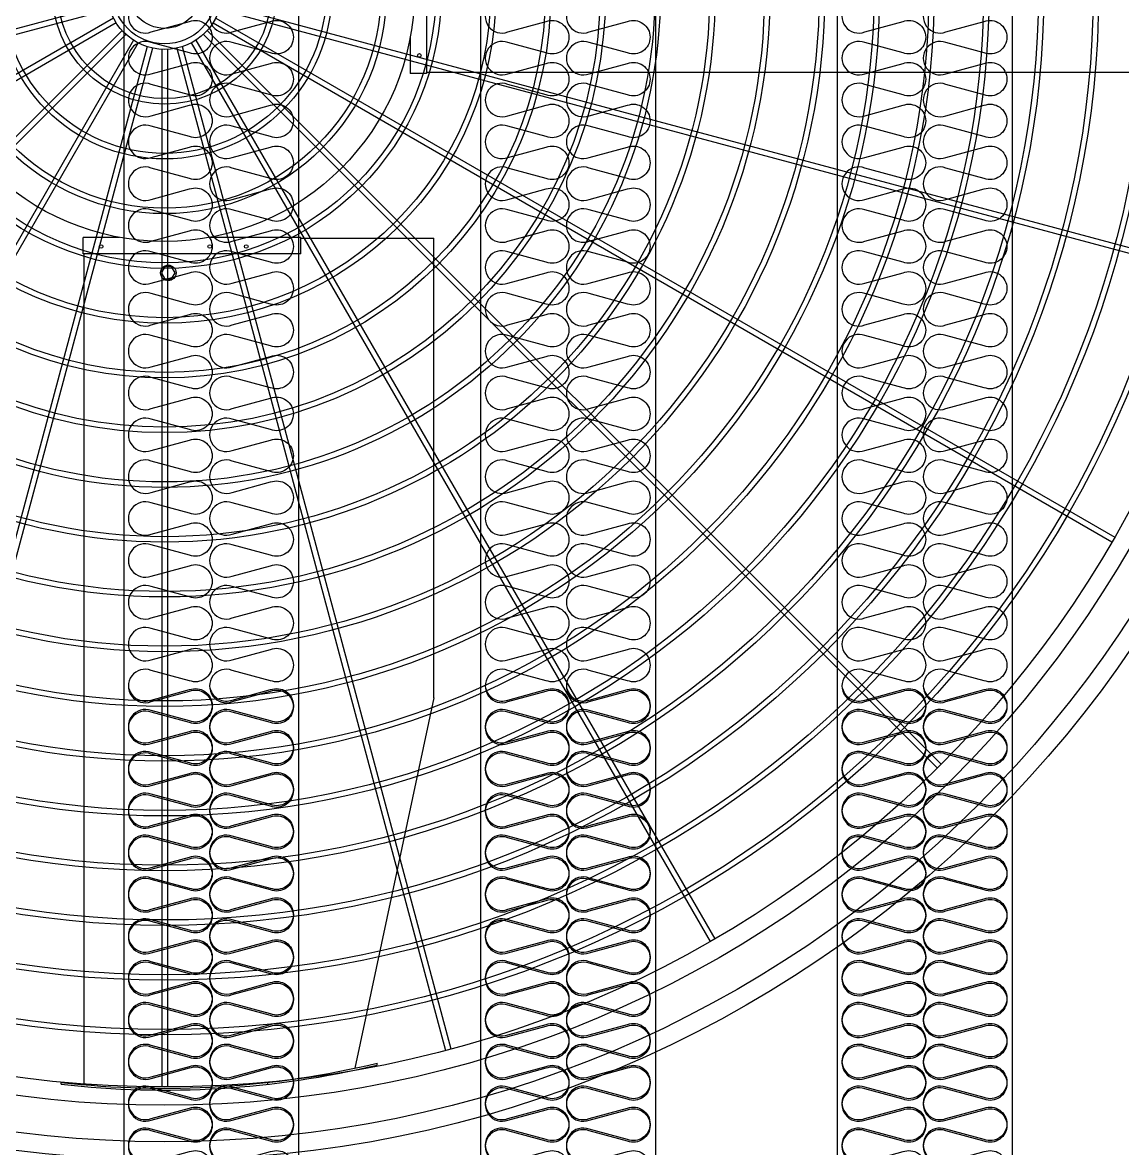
# Model space of a CAD drawing. Header units: millimetres. Extents: x 2911 to 32318, y 2586 to 23381.
# Drawn here: x 8464 to 9408, y 9791 to 10757 of the extents above; entities that cross this region are included whole.
import ezdxf

# ---------------------------------------------------------------- set-up
doc = ezdxf.new("R2010")
doc.units = ezdxf.units.MM
for name, color, linetype in [('LINE', 7, 'Continuous'), ('SMS', 220, 'Continuous'), ('냉각탑', 4, 'Continuous')]:
    doc.layers.add(name, color=color, linetype=linetype)

# ---------------------------------------------------------------- blocks, each defined once
blk = doc.blocks.new('A$C1FB73ED1')
for p, q in [((1218.4, 1266.6), (120.1, 972.3)), ((1220, 1260.8), (121.7, 966.5)), ((1340, 1260.8), (2438.3, 966.5)), ((1341.6, 1266.6), (2439.9, 972.3)), ((1224, 1251.1), (239.3, 682.6)), ((1336, 1251.1), (2320.7, 682.6)), ((1227, 1245.9), (242.3, 677.4)), ((1233.4, 1237.6), (429.4, 433.6)), ((1326.6, 1237.6), (2130.6, 433.6)), ((1333, 1245.9), (2317.7, 677.4)), ((1237.6, 1233.4), (433.6, 429.4)), ((1245.9, 1227), (677.4, 242.3)), ((1251.1, 1224), (682.6, 239.3)), ((1308.9, 1224), (1877.4, 239.3)), ((1314.1, 1227), (1882.6, 242.3)), ((1322.4, 1233.4), (2126.4, 429.4)), ((1260.8, 1220), (966.5, 121.7)), ((1266.6, 1218.4), (972.3, 120.1)), ((1277, 1217.1), (1277, 80)), ((1283, 1217.1), (1283, 80)), ((1293.4, 1218.4), (1587.7, 120.1)), ((1299.2, 1220), (1593.5, 121.7))]:
    blk.add_line(p, q)
for radius in [1280, 1260, 1220, 1200]:
    blk.add_circle((1280, 1280), radius)
at = {"ltscale": 5}
for radius in [1143, 1137, 1083, 1077, 1023, 1017, 963, 957, 903, 897, 843, 837, 783, 777, 723, 717, 663, 657, 603, 597, 543, 537, 483, 477, 423, 417, 363, 357, 303, 297, 243, 237, 183, 177, 123, 117, 63, 57, 40]:
    blk.add_circle((1280, 1280), radius, dxfattribs=at)
at = {"color": 7}
blk.add_circle((1280, 1280), 273.5, dxfattribs=at)
at = {"layer": 'LINE', "color": 7}
for p, q in [((1567, 1429.2), (1567, 1190.6)), ((1567, 1429.2), (1567, 1190.6)), ((1549, 1230.5), (1549, 1190.6)), ((1549, 1230.5), (1549, 1190.6)), ((1567, 1190.6), (1549, 1190.6)), ((1567, 1190.6), (1549, 1190.6)), ((2475.6, 1191.8), (1567, 1191.8)), ((1230.5, 1011), (1190.6, 1011)), ((1190.6, 993), (1190.6, 1011)), ((1230.5, 1011), (1190.6, 1011)), ((1190.6, 993), (1190.6, 1011)), ((1429.2, 1011), (1329.5, 1011)), ((1429.2, 1011), (1329.5, 1011)), ((1429.2, 993), (1429.2, 1011)), ((1429.2, 993), (1429.2, 1011)), ((1429.2, 1010), (1574.8, 1010)), ((1429.2, 1010), (1574.8, 1010)), ((1574.8, 506.6), (1574.8, 1010)), ((1429.2, 993), (1190.6, 993)), ((1429.2, 993), (1190.6, 993)), ((1191.8, 82.5), (1191.8, 993)), ((1574.8, 506.6), (1488.5, 100.6)), ((1512.8, 104.1), (1512.8, 106.1)), ((1166.8, 83), (1166.8, 85)), ((1393.2, 83), (1393.2, 85))]:
    blk.add_line(p, q, dxfattribs=at)
blk.add_lwpolyline([(1287.7, 965.6), (1291.5, 972.1), (1287.7, 978.6), (1280.2, 978.6), (1276.5, 972.1), (1280.2, 965.6)], close=True, dxfattribs=at)
blk.add_lwpolyline([(1287.7, 965.6), (1291.5, 972.1), (1287.7, 978.6), (1280.2, 978.6), (1276.5, 972.1), (1280.2, 965.6)], close=True, dxfattribs=at)
for centre, radius in [((1559, 1210.4), 2), ((1559, 1210.4), 2), ((1210.4, 1001), 2), ((1210.4, 1001), 2), ((1329.4, 1001), 2), ((1329.4, 1001), 2), ((1369.4, 1001), 2), ((1369.4, 1001), 2), ((1284, 972.1), 8.5), ((1284, 972.1), 8.5)]:
    blk.add_circle(centre, radius, dxfattribs=at)
for radius, start, end in [(998, 263.4876, 283.487), (1000, 263.5007, 283.4595)]:
    blk.add_arc((1280, 1076.6), radius, start, end, dxfattribs=at)
blk = doc.blocks.new('3')
at = {"color": 7}
for p, q in [((8551.17, 12271.84), (8551.17, 9311.15)), ((8701.17, 12271.84), (8701.17, 9311.15)), ((8857.17, 12271.84), (8857.17, 9311.15)), ((9007.17, 12271.84), (9007.17, 9311.15)), ((9163.17, 12271.84), (9163.17, 9311.15)), ((9313.17, 12271.84), (9313.17, 9311.15))]:
    blk.add_line(p, q, dxfattribs=at)
at = {"layer": 'SMS', "color": 5}
for points in [[(8574.64, 10775.49, 1.449198), (8574.64, 10748.63), (8607.53, 10757.54, -0.524856), (8627, 10744.11, -0.524856), (8607.53, 10730.68), (8574.64, 10739.58, 1.449198), (8574.64, 10712.72), (8607.53, 10721.63, -0.524856), (8627, 10708.2, -0.524856), (8607.53, 10694.77), (8574.64, 10703.67, 1.449198), (8574.64, 10676.81), (8607.53, 10685.72, -0.524856), (8627, 10672.29, -0.524856), (8607.53, 10658.86), (8574.64, 10667.76, 1.449198), (8574.64, 10640.9), (8607.53, 10649.81, -0.524856), (8627, 10636.38, -0.524856), (8607.53, 10622.95), (8574.64, 10631.85, 1.449198), (8574.64, 10604.99), (8607.53, 10613.9, -0.524856), (8627, 10600.47, -0.524856), (8607.53, 10587.04), (8574.64, 10595.94, 1.449198), (8574.64, 10569.08), (8607.53, 10577.99, -0.524856), (8627, 10564.56, -0.524856), (8607.53, 10551.13), (8574.64, 10560.03, 1.449198), (8574.64, 10533.17), (8607.53, 10542.08, -0.524856), (8627, 10528.65, -0.524856), (8607.53, 10515.22), (8574.64, 10524.12, 1.449198), (8574.64, 10497.26), (8607.53, 10506.17, -0.524856), (8627, 10492.74, -0.524856), (8607.53, 10479.31), (8574.64, 10488.21, 1.449198), (8574.64, 10461.35), (8607.53, 10470.26, -0.524856), (8627, 10456.83, -0.524856), (8607.53, 10443.4), (8574.64, 10452.3, 1.449198), (8574.64, 10425.44), (8607.53, 10434.35, -0.524856), (8627, 10420.92, -0.524856), (8607.53, 10407.49), (8574.64, 10416.39, 1.449198), (8574.64, 10389.53), (8607.53, 10398.44, -0.524856), (8627, 10385.01, -0.524856), (8607.53, 10371.58), (8574.64, 10380.48, 1.449198), (8574.64, 10353.62), (8607.53, 10362.53, -0.524856), (8627, 10349.1, -0.524856), (8607.53, 10335.67), (8574.64, 10344.57, 1.449198), (8574.64, 10317.71), (8607.53, 10326.62, -0.524856), (8627, 10313.19, -0.524856), (8607.53, 10299.76), (8574.64, 10308.66, 1.449198), (8574.64, 10281.8), (8607.53, 10290.71, -0.524856), (8627, 10277.28, -0.524856), (8607.53, 10263.85), (8574.64, 10272.75, 1.449198), (8574.64, 10245.89), (8607.53, 10254.8, -0.524856), (8627, 10241.37, -0.524856), (8607.53, 10227.94), (8574.64, 10236.84, 1.449198), (8574.64, 10209.98), (8607.53, 10218.89, -0.524856), (8627, 10205.46, -0.524856), (8607.53, 10192.03), (8574.64, 10200.93, 1.449198), (8574.64, 10174.07), (8607.53, 10182.98, -0.524856), (8627, 10169.55, -0.524856), (8607.53, 10156.12), (8574.64, 10165.02, 1.449198), (8574.64, 10138.16), (8607.53, 10147.07, -0.524856), (8627, 10133.64, -0.524856), (8607.53, 10120.21), (8574.64, 10129.11, 1.449198), (8574.64, 10102.25), (8607.53, 10111.16, -0.524856), (8627, 10097.73, -0.524856), (8607.53, 10084.3), (8574.64, 10093.2, 1.449198), (8574.64, 10066.34), (8607.53, 10075.25, -0.524856), (8627, 10061.82, -0.524856), (8607.53, 10048.39), (8574.64, 10057.29, 1.449198), (8574.64, 10030.43), (8607.53, 10039.34, -0.524856), (8627, 10025.91, -0.524856), (8607.53, 10012.48), (8574.64, 10021.38, 1.449198), (8574.64, 9994.52), (8607.53, 10003.43, -0.524856), (8627, 9990, -0.524856), (8607.53, 9976.57), (8574.64, 9985.47, 1.449198), (8574.64, 9958.61), (8607.53, 9967.52, -0.524856), (8627, 9954.09, -0.524856), (8607.53, 9940.66), (8574.64, 9949.56, 1.449198), (8574.64, 9922.7), (8607.53, 9931.61, -0.524856), (8627, 9918.18, -0.524856), (8607.53, 9904.75), (8574.64, 9913.65, 1.449198), (8574.64, 9886.79), (8607.53, 9895.7, -0.524856), (8627, 9882.27, -0.524856), (8607.53, 9868.84), (8574.64, 9877.74, 1.449198), (8574.64, 9850.88), (8607.53, 9859.79, -0.524856), (8627, 9846.36, -0.524856), (8607.53, 9832.93), (8574.64, 9841.83, 1.449198), (8574.64, 9814.97), (8607.53, 9823.88, -0.524856), (8627, 9810.45, -0.524856), (8607.53, 9797.02), (8574.64, 9805.92, 0.440524), (8555.71, 9796.38, 0.440524)], [(8644.27, 10775.49, 1.449198), (8644.27, 10748.63), (8677.16, 10757.54, -0.524856), (8696.62, 10744.11, -0.524856), (8677.16, 10730.68), (8644.27, 10739.58, 1.449198), (8644.27, 10712.72), (8677.16, 10721.63, -0.524856), (8696.62, 10708.2, -0.524856), (8677.16, 10694.77), (8644.27, 10703.67, 1.449198), (8644.27, 10676.81), (8677.16, 10685.72, -0.524856), (8696.62, 10672.29, -0.524856), (8677.16, 10658.86), (8644.27, 10667.76, 1.449198), (8644.27, 10640.9), (8677.16, 10649.81, -0.524856), (8696.62, 10636.38, -0.524856), (8677.16, 10622.95), (8644.27, 10631.85, 1.449198), (8644.27, 10604.99), (8677.16, 10613.9, -0.524856), (8696.62, 10600.47, -0.524856), (8677.16, 10587.04), (8644.27, 10595.94, 1.449198), (8644.27, 10569.08), (8677.16, 10577.99, -0.524856), (8696.62, 10564.56, -0.524856), (8677.16, 10551.13), (8644.27, 10560.03, 1.449198), (8644.27, 10533.17), (8677.16, 10542.08, -0.524856), (8696.62, 10528.65, -0.524856), (8677.16, 10515.22), (8644.27, 10524.12, 1.449198), (8644.27, 10497.26), (8677.16, 10506.17, -0.524856), (8696.62, 10492.74, -0.524856), (8677.16, 10479.31), (8644.27, 10488.21, 1.449198), (8644.27, 10461.35), (8677.16, 10470.26, -0.524856), (8696.62, 10456.83, -0.524856), (8677.16, 10443.4), (8644.27, 10452.3, 1.449198), (8644.27, 10425.44), (8677.16, 10434.35, -0.524856), (8696.62, 10420.92, -0.524856), (8677.16, 10407.49), (8644.27, 10416.39, 1.449198), (8644.27, 10389.53), (8677.16, 10398.44, -0.524856), (8696.62, 10385.01, -0.524856), (8677.16, 10371.58), (8644.27, 10380.48, 1.449198), (8644.27, 10353.62), (8677.16, 10362.53, -0.524856), (8696.62, 10349.1, -0.524856), (8677.16, 10335.67), (8644.27, 10344.57, 1.449198), (8644.27, 10317.71), (8677.16, 10326.62, -0.524856), (8696.62, 10313.19, -0.524856), (8677.16, 10299.76), (8644.27, 10308.66, 1.449198), (8644.27, 10281.8), (8677.16, 10290.71, -0.524856), (8696.62, 10277.28, -0.524856), (8677.16, 10263.85), (8644.27, 10272.75, 1.449198), (8644.27, 10245.89), (8677.16, 10254.8, -0.524856), (8696.62, 10241.37, -0.524856), (8677.16, 10227.94), (8644.27, 10236.84, 1.449198), (8644.27, 10209.98), (8677.16, 10218.89, -0.524856), (8696.62, 10205.46, -0.524856), (8677.16, 10192.03), (8644.27, 10200.93, 1.449198), (8644.27, 10174.07), (8677.16, 10182.98, -0.524856), (8696.62, 10169.55, -0.524856), (8677.16, 10156.12), (8644.27, 10165.02, 1.449198), (8644.27, 10138.16), (8677.16, 10147.07, -0.524856), (8696.62, 10133.64, -0.524856), (8677.16, 10120.21), (8644.27, 10129.11, 1.449198), (8644.27, 10102.25), (8677.16, 10111.16, -0.524856), (8696.62, 10097.73, -0.524856), (8677.16, 10084.3), (8644.27, 10093.2, 1.449198), (8644.27, 10066.34), (8677.16, 10075.25, -0.524856), (8696.62, 10061.82, -0.524856), (8677.16, 10048.39), (8644.27, 10057.29, 1.449198), (8644.27, 10030.43), (8677.16, 10039.34, -0.524856), (8696.62, 10025.91, -0.524856), (8677.16, 10012.48), (8644.27, 10021.38, 1.449198), (8644.27, 9994.52), (8677.16, 10003.43, -0.524856), (8696.62, 9990, -0.524856), (8677.16, 9976.57), (8644.27, 9985.47, 1.449198), (8644.27, 9958.61), (8677.16, 9967.52, -0.524856), (8696.62, 9954.09, -0.524856), (8677.16, 9940.66), (8644.27, 9949.56, 1.449198), (8644.27, 9922.7), (8677.16, 9931.61, -0.524856), (8696.62, 9918.18, -0.524856), (8677.16, 9904.75), (8644.27, 9913.65, 1.449198), (8644.27, 9886.79), (8677.16, 9895.7, -0.524856), (8696.62, 9882.27, -0.524856), (8677.16, 9868.84), (8644.27, 9877.74, 1.449198), (8644.27, 9850.88), (8677.16, 9859.79, -0.524856), (8696.62, 9846.36, -0.524856), (8677.16, 9832.93), (8644.27, 9841.83, 1.449198), (8644.27, 9814.97), (8677.16, 9823.88, -0.524856), (8696.62, 9810.45, -0.524856), (8677.16, 9797.02), (8644.27, 9805.92, 0.440524), (8625.34, 9796.38, 0.440524)], [(8880.64, 10775.49, 1.449198), (8880.64, 10748.63), (8913.53, 10757.54, -0.524856), (8933, 10744.11, -0.524856), (8913.53, 10730.68), (8880.64, 10739.58, 1.449198), (8880.64, 10712.72), (8913.53, 10721.63, -0.524856), (8933, 10708.2, -0.524856), (8913.53, 10694.77), (8880.64, 10703.67, 1.449198), (8880.64, 10676.81), (8913.53, 10685.72, -0.524856), (8933, 10672.29, -0.524856), (8913.53, 10658.86), (8880.64, 10667.76, 1.449198), (8880.64, 10640.9), (8913.53, 10649.81, -0.524856), (8933, 10636.38, -0.524856), (8913.53, 10622.95), (8880.64, 10631.85, 1.449198), (8880.64, 10604.99), (8913.53, 10613.9, -0.524856), (8933, 10600.47, -0.524856), (8913.53, 10587.04), (8880.64, 10595.94, 1.449198), (8880.64, 10569.08), (8913.53, 10577.99, -0.524856), (8933, 10564.56, -0.524856), (8913.53, 10551.13), (8880.64, 10560.03, 1.449198), (8880.64, 10533.17), (8913.53, 10542.08, -0.524856), (8933, 10528.65, -0.524856), (8913.53, 10515.22), (8880.64, 10524.12, 1.449198), (8880.64, 10497.26), (8913.53, 10506.17, -0.524856), (8933, 10492.74, -0.524856), (8913.53, 10479.31), (8880.64, 10488.21, 1.449198), (8880.64, 10461.35), (8913.53, 10470.26, -0.524856), (8933, 10456.83, -0.524856), (8913.53, 10443.4), (8880.64, 10452.3, 1.449198), (8880.64, 10425.44), (8913.53, 10434.35, -0.524856), (8933, 10420.92, -0.524856), (8913.53, 10407.49), (8880.64, 10416.39, 1.449198), (8880.64, 10389.53), (8913.53, 10398.44, -0.524856), (8933, 10385.01, -0.524856), (8913.53, 10371.58), (8880.64, 10380.48, 1.449198), (8880.64, 10353.62), (8913.53, 10362.53, -0.524856), (8933, 10349.1, -0.524856), (8913.53, 10335.67), (8880.64, 10344.57, 1.449198), (8880.64, 10317.71), (8913.53, 10326.62, -0.524856), (8933, 10313.19, -0.524856), (8913.53, 10299.76), (8880.64, 10308.66, 1.449198), (8880.64, 10281.8), (8913.53, 10290.71, -0.524856), (8933, 10277.28, -0.524856), (8913.53, 10263.85), (8880.64, 10272.75, 1.449198), (8880.64, 10245.89), (8913.53, 10254.8, -0.524856), (8933, 10241.37, -0.524856), (8913.53, 10227.94), (8880.64, 10236.84, 1.449198), (8880.64, 10209.98), (8913.53, 10218.89, -0.524856), (8933, 10205.46, -0.524856), (8913.53, 10192.03), (8880.64, 10200.93, 1.449198), (8880.64, 10174.07), (8913.53, 10182.98, -0.524856), (8933, 10169.55, -0.524856), (8913.53, 10156.12), (8880.64, 10165.02, 1.449198), (8880.64, 10138.16), (8913.53, 10147.07, -0.524856), (8933, 10133.64, -0.524856), (8913.53, 10120.21), (8880.64, 10129.11, 1.449198), (8880.64, 10102.25), (8913.53, 10111.16, -0.524856), (8933, 10097.73, -0.524856), (8913.53, 10084.3), (8880.64, 10093.2, 1.449198), (8880.64, 10066.34), (8913.53, 10075.25, -0.524856), (8933, 10061.82, -0.524856), (8913.53, 10048.39), (8880.64, 10057.29, 1.449198), (8880.64, 10030.43), (8913.53, 10039.34, -0.524856), (8933, 10025.91, -0.524856), (8913.53, 10012.48), (8880.64, 10021.38, 1.449198), (8880.64, 9994.52), (8913.53, 10003.43, -0.524856), (8933, 9990, -0.524856), (8913.53, 9976.57), (8880.64, 9985.47, 1.449198), (8880.64, 9958.61), (8913.53, 9967.52, -0.524856), (8933, 9954.09, -0.524856), (8913.53, 9940.66), (8880.64, 9949.56, 1.449198), (8880.64, 9922.7), (8913.53, 9931.61, -0.524856), (8933, 9918.18, -0.524856), (8913.53, 9904.75), (8880.64, 9913.65, 1.449198), (8880.64, 9886.79), (8913.53, 9895.7, -0.524856), (8933, 9882.27, -0.524856), (8913.53, 9868.84), (8880.64, 9877.74, 1.449198), (8880.64, 9850.88), (8913.53, 9859.79, -0.524856), (8933, 9846.36, -0.524856), (8913.53, 9832.93), (8880.64, 9841.83, 1.449198), (8880.64, 9814.97), (8913.53, 9823.88, -0.524856), (8933, 9810.45, -0.524856), (8913.53, 9797.02), (8880.64, 9805.92, 0.440524), (8861.71, 9796.38, 0.440524)], [(8950.27, 10775.49, 1.449198), (8950.27, 10748.63), (8983.16, 10757.54, -0.524856), (9002.62, 10744.11, -0.524856), (8983.16, 10730.68), (8950.27, 10739.58, 1.449198), (8950.27, 10712.72), (8983.16, 10721.63, -0.524856), (9002.62, 10708.2, -0.524856), (8983.16, 10694.77), (8950.27, 10703.67, 1.449198), (8950.27, 10676.81), (8983.16, 10685.72, -0.524856), (9002.62, 10672.29, -0.524856), (8983.16, 10658.86), (8950.27, 10667.76, 1.449198), (8950.27, 10640.9), (8983.16, 10649.81, -0.524856), (9002.62, 10636.38, -0.524856), (8983.16, 10622.95), (8950.27, 10631.85, 1.449198), (8950.27, 10604.99), (8983.16, 10613.9, -0.524856), (9002.62, 10600.47, -0.524856), (8983.16, 10587.04), (8950.27, 10595.94, 1.449198), (8950.27, 10569.08), (8983.16, 10577.99, -0.524856), (9002.62, 10564.56, -0.524856), (8983.16, 10551.13), (8950.27, 10560.03, 1.449198), (8950.27, 10533.17), (8983.16, 10542.08, -0.524856), (9002.62, 10528.65, -0.524856), (8983.16, 10515.22), (8950.27, 10524.12, 1.449198), (8950.27, 10497.26), (8983.16, 10506.17, -0.524856), (9002.62, 10492.74, -0.524856), (8983.16, 10479.31), (8950.27, 10488.21, 1.449198), (8950.27, 10461.35), (8983.16, 10470.26, -0.524856), (9002.62, 10456.83, -0.524856), (8983.16, 10443.4), (8950.27, 10452.3, 1.449198), (8950.27, 10425.44), (8983.16, 10434.35, -0.524856), (9002.62, 10420.92, -0.524856), (8983.16, 10407.49), (8950.27, 10416.39, 1.449198), (8950.27, 10389.53), (8983.16, 10398.44, -0.524856), (9002.62, 10385.01, -0.524856), (8983.16, 10371.58), (8950.27, 10380.48, 1.449198), (8950.27, 10353.62), (8983.16, 10362.53, -0.524856), (9002.62, 10349.1, -0.524856), (8983.16, 10335.67), (8950.27, 10344.57, 1.449198), (8950.27, 10317.71), (8983.16, 10326.62, -0.524856), (9002.62, 10313.19, -0.524856), (8983.16, 10299.76), (8950.27, 10308.66, 1.449198), (8950.27, 10281.8), (8983.16, 10290.71, -0.524856), (9002.62, 10277.28, -0.524856), (8983.16, 10263.85), (8950.27, 10272.75, 1.449198), (8950.27, 10245.89), (8983.16, 10254.8, -0.524856), (9002.62, 10241.37, -0.524856), (8983.16, 10227.94), (8950.27, 10236.84, 1.449198), (8950.27, 10209.98), (8983.16, 10218.89, -0.524856), (9002.62, 10205.46, -0.524856), (8983.16, 10192.03), (8950.27, 10200.93, 1.449198), (8950.27, 10174.07), (8983.16, 10182.98, -0.524856), (9002.62, 10169.55, -0.524856), (8983.16, 10156.12), (8950.27, 10165.02, 1.449198), (8950.27, 10138.16), (8983.16, 10147.07, -0.524856), (9002.62, 10133.64, -0.524856), (8983.16, 10120.21), (8950.27, 10129.11, 1.449198), (8950.27, 10102.25), (8983.16, 10111.16, -0.524856), (9002.62, 10097.73, -0.524856), (8983.16, 10084.3), (8950.27, 10093.2, 1.449198), (8950.27, 10066.34), (8983.16, 10075.25, -0.524856), (9002.62, 10061.82, -0.524856), (8983.16, 10048.39), (8950.27, 10057.29, 1.449198), (8950.27, 10030.43), (8983.16, 10039.34, -0.524856), (9002.62, 10025.91, -0.524856), (8983.16, 10012.48), (8950.27, 10021.38, 1.449198), (8950.27, 9994.52), (8983.16, 10003.43, -0.524856), (9002.62, 9990, -0.524856), (8983.16, 9976.57), (8950.27, 9985.47, 1.449198), (8950.27, 9958.61), (8983.16, 9967.52, -0.524856), (9002.62, 9954.09, -0.524856), (8983.16, 9940.66), (8950.27, 9949.56, 1.449198), (8950.27, 9922.7), (8983.16, 9931.61, -0.524856), (9002.62, 9918.18, -0.524856), (8983.16, 9904.75), (8950.27, 9913.65, 1.449198), (8950.27, 9886.79), (8983.16, 9895.7, -0.524856), (9002.62, 9882.27, -0.524856), (8983.16, 9868.84), (8950.27, 9877.74, 1.449198), (8950.27, 9850.88), (8983.16, 9859.79, -0.524856), (9002.62, 9846.36, -0.524856), (8983.16, 9832.93), (8950.27, 9841.83, 1.449198), (8950.27, 9814.97), (8983.16, 9823.88, -0.524856), (9002.62, 9810.45, -0.524856), (8983.16, 9797.02), (8950.27, 9805.92, 0.440524), (8931.34, 9796.38, 0.440524)], [(9186.64, 10775.49, 1.449198), (9186.64, 10748.63), (9219.53, 10757.54, -0.524856), (9239, 10744.11, -0.524856), (9219.53, 10730.68), (9186.64, 10739.58, 1.449198), (9186.64, 10712.72), (9219.53, 10721.63, -0.524856), (9239, 10708.2, -0.524856), (9219.53, 10694.77), (9186.64, 10703.67, 1.449198), (9186.64, 10676.81), (9219.53, 10685.72, -0.524856), (9239, 10672.29, -0.524856), (9219.53, 10658.86), (9186.64, 10667.76, 1.449198), (9186.64, 10640.9), (9219.53, 10649.81, -0.524856), (9239, 10636.38, -0.524856), (9219.53, 10622.95), (9186.64, 10631.85, 1.449198), (9186.64, 10604.99), (9219.53, 10613.9, -0.524856), (9239, 10600.47, -0.524856), (9219.53, 10587.04), (9186.64, 10595.94, 1.449198), (9186.64, 10569.08), (9219.53, 10577.99, -0.524856), (9239, 10564.56, -0.524856), (9219.53, 10551.13), (9186.64, 10560.03, 1.449198), (9186.64, 10533.17), (9219.53, 10542.08, -0.524856), (9239, 10528.65, -0.524856), (9219.53, 10515.22), (9186.64, 10524.12, 1.449198), (9186.64, 10497.26), (9219.53, 10506.17, -0.524856), (9239, 10492.74, -0.524856), (9219.53, 10479.31), (9186.64, 10488.21, 1.449198), (9186.64, 10461.35), (9219.53, 10470.26, -0.524856), (9239, 10456.83, -0.524856), (9219.53, 10443.4), (9186.64, 10452.3, 1.449198), (9186.64, 10425.44), (9219.53, 10434.35, -0.524856), (9239, 10420.92, -0.524856), (9219.53, 10407.49), (9186.64, 10416.39, 1.449198), (9186.64, 10389.53), (9219.53, 10398.44, -0.524856), (9239, 10385.01, -0.524856), (9219.53, 10371.58), (9186.64, 10380.48, 1.449198), (9186.64, 10353.62), (9219.53, 10362.53, -0.524856), (9239, 10349.1, -0.524856), (9219.53, 10335.67), (9186.64, 10344.57, 1.449198), (9186.64, 10317.71), (9219.53, 10326.62, -0.524856), (9239, 10313.19, -0.524856), (9219.53, 10299.76), (9186.64, 10308.66, 1.449198), (9186.64, 10281.8), (9219.53, 10290.71, -0.524856), (9239, 10277.28, -0.524856), (9219.53, 10263.85), (9186.64, 10272.75, 1.449198), (9186.64, 10245.89), (9219.53, 10254.8, -0.524856), (9239, 10241.37, -0.524856), (9219.53, 10227.94), (9186.64, 10236.84, 1.449198), (9186.64, 10209.98), (9219.53, 10218.89, -0.524856), (9239, 10205.46, -0.524856), (9219.53, 10192.03), (9186.64, 10200.93, 1.449198), (9186.64, 10174.07), (9219.53, 10182.98, -0.524856), (9239, 10169.55, -0.524856), (9219.53, 10156.12), (9186.64, 10165.02, 1.449198), (9186.64, 10138.16), (9219.53, 10147.07, -0.524856), (9239, 10133.64, -0.524856), (9219.53, 10120.21), (9186.64, 10129.11, 1.449198), (9186.64, 10102.25), (9219.53, 10111.16, -0.524856), (9239, 10097.73, -0.524856), (9219.53, 10084.3), (9186.64, 10093.2, 1.449198), (9186.64, 10066.34), (9219.53, 10075.25, -0.524856), (9239, 10061.82, -0.524856), (9219.53, 10048.39), (9186.64, 10057.29, 1.449198), (9186.64, 10030.43), (9219.53, 10039.34, -0.524856), (9239, 10025.91, -0.524856), (9219.53, 10012.48), (9186.64, 10021.38, 1.449198), (9186.64, 9994.52), (9219.53, 10003.43, -0.524856), (9239, 9990, -0.524856), (9219.53, 9976.57), (9186.64, 9985.47, 1.449198), (9186.64, 9958.61), (9219.53, 9967.52, -0.524856), (9239, 9954.09, -0.524856), (9219.53, 9940.66), (9186.64, 9949.56, 1.449198), (9186.64, 9922.7), (9219.53, 9931.61, -0.524856), (9239, 9918.18, -0.524856), (9219.53, 9904.75), (9186.64, 9913.65, 1.449198), (9186.64, 9886.79), (9219.53, 9895.7, -0.524856), (9239, 9882.27, -0.524856), (9219.53, 9868.84), (9186.64, 9877.74, 1.449198), (9186.64, 9850.88), (9219.53, 9859.79, -0.524856), (9239, 9846.36, -0.524856), (9219.53, 9832.93), (9186.64, 9841.83, 1.449198), (9186.64, 9814.97), (9219.53, 9823.88, -0.524856), (9239, 9810.45, -0.524856), (9219.53, 9797.02), (9186.64, 9805.92, 0.440524), (9167.71, 9796.38, 0.440524)], [(9256.27, 10775.49, 1.449198), (9256.27, 10748.63), (9289.16, 10757.54, -0.524856), (9308.62, 10744.11, -0.524856), (9289.16, 10730.68), (9256.27, 10739.58, 1.449198), (9256.27, 10712.72), (9289.16, 10721.63, -0.524856), (9308.62, 10708.2, -0.524856), (9289.16, 10694.77), (9256.27, 10703.67, 1.449198), (9256.27, 10676.81), (9289.16, 10685.72, -0.524856), (9308.62, 10672.29, -0.524856), (9289.16, 10658.86), (9256.27, 10667.76, 1.449198), (9256.27, 10640.9), (9289.16, 10649.81, -0.524856), (9308.62, 10636.38, -0.524856), (9289.16, 10622.95), (9256.27, 10631.85, 1.449198), (9256.27, 10604.99), (9289.16, 10613.9, -0.524856), (9308.62, 10600.47, -0.524856), (9289.16, 10587.04), (9256.27, 10595.94, 1.449198), (9256.27, 10569.08), (9289.16, 10577.99, -0.524856), (9308.62, 10564.56, -0.524856), (9289.16, 10551.13), (9256.27, 10560.03, 1.449198), (9256.27, 10533.17), (9289.16, 10542.08, -0.524856), (9308.62, 10528.65, -0.524856), (9289.16, 10515.22), (9256.27, 10524.12, 1.449198), (9256.27, 10497.26), (9289.16, 10506.17, -0.524856), (9308.62, 10492.74, -0.524856), (9289.16, 10479.31), (9256.27, 10488.21, 1.449198), (9256.27, 10461.35), (9289.16, 10470.26, -0.524856), (9308.62, 10456.83, -0.524856), (9289.16, 10443.4), (9256.27, 10452.3, 1.449198), (9256.27, 10425.44), (9289.16, 10434.35, -0.524856), (9308.62, 10420.92, -0.524856), (9289.16, 10407.49), (9256.27, 10416.39, 1.449198), (9256.27, 10389.53), (9289.16, 10398.44, -0.524856), (9308.62, 10385.01, -0.524856), (9289.16, 10371.58), (9256.27, 10380.48, 1.449198), (9256.27, 10353.62), (9289.16, 10362.53, -0.524856), (9308.62, 10349.1, -0.524856), (9289.16, 10335.67), (9256.27, 10344.57, 1.449198), (9256.27, 10317.71), (9289.16, 10326.62, -0.524856), (9308.62, 10313.19, -0.524856), (9289.16, 10299.76), (9256.27, 10308.66, 1.449198), (9256.27, 10281.8), (9289.16, 10290.71, -0.524856), (9308.62, 10277.28, -0.524856), (9289.16, 10263.85), (9256.27, 10272.75, 1.449198), (9256.27, 10245.89), (9289.16, 10254.8, -0.524856), (9308.62, 10241.37, -0.524856), (9289.16, 10227.94), (9256.27, 10236.84, 1.449198), (9256.27, 10209.98), (9289.16, 10218.89, -0.524856), (9308.62, 10205.46, -0.524856), (9289.16, 10192.03), (9256.27, 10200.93, 1.449198), (9256.27, 10174.07), (9289.16, 10182.98, -0.524856), (9308.62, 10169.55, -0.524856), (9289.16, 10156.12), (9256.27, 10165.02, 1.449198), (9256.27, 10138.16), (9289.16, 10147.07, -0.524856), (9308.62, 10133.64, -0.524856), (9289.16, 10120.21), (9256.27, 10129.11, 1.449198), (9256.27, 10102.25), (9289.16, 10111.16, -0.524856), (9308.62, 10097.73, -0.524856), (9289.16, 10084.3), (9256.27, 10093.2, 1.449198), (9256.27, 10066.34), (9289.16, 10075.25, -0.524856), (9308.62, 10061.82, -0.524856), (9289.16, 10048.39), (9256.27, 10057.29, 1.449198), (9256.27, 10030.43), (9289.16, 10039.34, -0.524856), (9308.62, 10025.91, -0.524856), (9289.16, 10012.48), (9256.27, 10021.38, 1.449198), (9256.27, 9994.52), (9289.16, 10003.43, -0.524856), (9308.62, 9990, -0.524856), (9289.16, 9976.57), (9256.27, 9985.47, 1.449198), (9256.27, 9958.61), (9289.16, 9967.52, -0.524856), (9308.62, 9954.09, -0.524856), (9289.16, 9940.66), (9256.27, 9949.56, 1.449198), (9256.27, 9922.7), (9289.16, 9931.61, -0.524856), (9308.62, 9918.18, -0.524856), (9289.16, 9904.75), (9256.27, 9913.65, 1.449198), (9256.27, 9886.79), (9289.16, 9895.7, -0.524856), (9308.62, 9882.27, -0.524856), (9289.16, 9868.84), (9256.27, 9877.74, 1.449198), (9256.27, 9850.88), (9289.16, 9859.79, -0.524856), (9308.62, 9846.36, -0.524856), (9289.16, 9832.93), (9256.27, 9841.83, 1.449198), (9256.27, 9814.97), (9289.16, 9823.88, -0.524856), (9308.62, 9810.45, -0.524856), (9289.16, 9797.02), (9256.27, 9805.92, 0.440524), (9237.34, 9796.38, 0.440524)], [(8555.63, 10185.29, 0.446849), (8574.64, 10175.45), (8607.53, 10184.36, -0.524856), (8627, 10170.93, -0.524856), (8607.53, 10157.5), (8574.64, 10166.4, 1.449198), (8574.64, 10139.54), (8607.53, 10148.45, -0.524856), (8627, 10135.02, -0.524856), (8607.53, 10121.59), (8574.64, 10130.49, 1.449198), (8574.64, 10103.63), (8607.53, 10112.54, -0.524856), (8627, 10099.11, -0.524856), (8607.53, 10085.68), (8574.64, 10094.58, 1.449198), (8574.64, 10067.72), (8607.53, 10076.63, -0.524856), (8627, 10063.2, -0.524856), (8607.53, 10049.77), (8574.64, 10058.67, 1.449198), (8574.64, 10031.81), (8607.53, 10040.72, -0.524856), (8627, 10027.29, -0.524856), (8607.53, 10013.86), (8574.64, 10022.76, 1.449198), (8574.64, 9995.9), (8607.53, 10004.81, -0.524856), (8627, 9991.38, -0.524856), (8607.53, 9977.95), (8574.64, 9986.85, 1.449198), (8574.64, 9959.99), (8607.53, 9968.9, -0.524856), (8627, 9955.47, -0.524856), (8607.53, 9942.04), (8574.64, 9950.94, 1.449198), (8574.64, 9924.08), (8607.53, 9932.99, -0.524856), (8627, 9919.56, -0.524856), (8607.53, 9906.13), (8574.64, 9915.03, 1.449198), (8574.64, 9888.17), (8607.53, 9897.08, -0.524856), (8627, 9883.65, -0.524856), (8607.53, 9870.22), (8574.64, 9879.12, 1.449198), (8574.64, 9852.26), (8607.53, 9861.17, -0.524856), (8627, 9847.74, -0.524856), (8607.53, 9834.31), (8574.64, 9843.21, 1.449198), (8574.64, 9816.35), (8607.53, 9825.26, -0.524856), (8627, 9811.83, -0.524856), (8607.53, 9798.4), (8574.64, 9807.3, 1.449198), (8574.64, 9780.44)], [(8625.26, 10185.29, 0.446849), (8644.27, 10175.45), (8677.16, 10184.36, -0.524856), (8696.62, 10170.93, -0.524856), (8677.16, 10157.5), (8644.27, 10166.4, 1.449198), (8644.27, 10139.54), (8677.16, 10148.45, -0.524856), (8696.62, 10135.02, -0.524856), (8677.16, 10121.59), (8644.27, 10130.49, 1.449198), (8644.27, 10103.63), (8677.16, 10112.54, -0.524856), (8696.62, 10099.11, -0.524856), (8677.16, 10085.68), (8644.27, 10094.58, 1.449198), (8644.27, 10067.72), (8677.16, 10076.63, -0.524856), (8696.62, 10063.2, -0.524856), (8677.16, 10049.77), (8644.27, 10058.67, 1.449198), (8644.27, 10031.81), (8677.16, 10040.72, -0.524856), (8696.62, 10027.29, -0.524856), (8677.16, 10013.86), (8644.27, 10022.76, 1.449198), (8644.27, 9995.9), (8677.16, 10004.81, -0.524856), (8696.62, 9991.38, -0.524856), (8677.16, 9977.95), (8644.27, 9986.85, 1.449198), (8644.27, 9959.99), (8677.16, 9968.9, -0.524856), (8696.62, 9955.47, -0.524856), (8677.16, 9942.04), (8644.27, 9950.94, 1.449198), (8644.27, 9924.08), (8677.16, 9932.99, -0.524856), (8696.62, 9919.56, -0.524856), (8677.16, 9906.13), (8644.27, 9915.03, 1.449198), (8644.27, 9888.17), (8677.16, 9897.08, -0.524856), (8696.62, 9883.65, -0.524856), (8677.16, 9870.22), (8644.27, 9879.12, 1.449198), (8644.27, 9852.26), (8677.16, 9861.17, -0.524856), (8696.62, 9847.74, -0.524856), (8677.16, 9834.31), (8644.27, 9843.21, 1.449198), (8644.27, 9816.35), (8677.16, 9825.26, -0.524856), (8696.62, 9811.83, -0.524856), (8677.16, 9798.4), (8644.27, 9807.3, 1.449198), (8644.27, 9780.44)], [(8861.63, 10185.29, 0.446849), (8880.64, 10175.45), (8913.53, 10184.36, -0.524856), (8933, 10170.93, -0.524856), (8913.53, 10157.5), (8880.64, 10166.4, 1.449198), (8880.64, 10139.54), (8913.53, 10148.45, -0.524856), (8933, 10135.02, -0.524856), (8913.53, 10121.59), (8880.64, 10130.49, 1.449198), (8880.64, 10103.63), (8913.53, 10112.54, -0.524856), (8933, 10099.11, -0.524856), (8913.53, 10085.68), (8880.64, 10094.58, 1.449198), (8880.64, 10067.72), (8913.53, 10076.63, -0.524856), (8933, 10063.2, -0.524856), (8913.53, 10049.77), (8880.64, 10058.67, 1.449198), (8880.64, 10031.81), (8913.53, 10040.72, -0.524856), (8933, 10027.29, -0.524856), (8913.53, 10013.86), (8880.64, 10022.76, 1.449198), (8880.64, 9995.9), (8913.53, 10004.81, -0.524856), (8933, 9991.38, -0.524856), (8913.53, 9977.95), (8880.64, 9986.85, 1.449198), (8880.64, 9959.99), (8913.53, 9968.9, -0.524856), (8933, 9955.47, -0.524856), (8913.53, 9942.04), (8880.64, 9950.94, 1.449198), (8880.64, 9924.08), (8913.53, 9932.99, -0.524856), (8933, 9919.56, -0.524856), (8913.53, 9906.13), (8880.64, 9915.03, 1.449198), (8880.64, 9888.17), (8913.53, 9897.08, -0.524856), (8933, 9883.65, -0.524856), (8913.53, 9870.22), (8880.64, 9879.12, 1.449198), (8880.64, 9852.26), (8913.53, 9861.17, -0.524856), (8933, 9847.74, -0.524856), (8913.53, 9834.31), (8880.64, 9843.21, 1.449198), (8880.64, 9816.35), (8913.53, 9825.26, -0.524856), (8933, 9811.83, -0.524856), (8913.53, 9798.4), (8880.64, 9807.3, 1.449198), (8880.64, 9780.44)], [(8931.26, 10185.29, 0.446849), (8950.27, 10175.45), (8983.16, 10184.36, -0.524856), (9002.62, 10170.93, -0.524856), (8983.16, 10157.5), (8950.27, 10166.4, 1.449198), (8950.27, 10139.54), (8983.16, 10148.45, -0.524856), (9002.62, 10135.02, -0.524856), (8983.16, 10121.59), (8950.27, 10130.49, 1.449198), (8950.27, 10103.63), (8983.16, 10112.54, -0.524856), (9002.62, 10099.11, -0.524856), (8983.16, 10085.68), (8950.27, 10094.58, 1.449198), (8950.27, 10067.72), (8983.16, 10076.63, -0.524856), (9002.62, 10063.2, -0.524856), (8983.16, 10049.77), (8950.27, 10058.67, 1.449198), (8950.27, 10031.81), (8983.16, 10040.72, -0.524856), (9002.62, 10027.29, -0.524856), (8983.16, 10013.86), (8950.27, 10022.76, 1.449198), (8950.27, 9995.9), (8983.16, 10004.81, -0.524856), (9002.62, 9991.38, -0.524856), (8983.16, 9977.95), (8950.27, 9986.85, 1.449198), (8950.27, 9959.99), (8983.16, 9968.9, -0.524856), (9002.62, 9955.47, -0.524856), (8983.16, 9942.04), (8950.27, 9950.94, 1.449198), (8950.27, 9924.08), (8983.16, 9932.99, -0.524856), (9002.62, 9919.56, -0.524856), (8983.16, 9906.13), (8950.27, 9915.03, 1.449198), (8950.27, 9888.17), (8983.16, 9897.08, -0.524856), (9002.62, 9883.65, -0.524856), (8983.16, 9870.22), (8950.27, 9879.12, 1.449198), (8950.27, 9852.26), (8983.16, 9861.17, -0.524856), (9002.62, 9847.74, -0.524856), (8983.16, 9834.31), (8950.27, 9843.21, 1.449198), (8950.27, 9816.35), (8983.16, 9825.26, -0.524856), (9002.62, 9811.83, -0.524856), (8983.16, 9798.4), (8950.27, 9807.3, 1.449198), (8950.27, 9780.44)], [(9167.63, 10185.29, 0.446849), (9186.64, 10175.45), (9219.53, 10184.36, -0.524856), (9239, 10170.93, -0.524856), (9219.53, 10157.5), (9186.64, 10166.4, 1.449198), (9186.64, 10139.54), (9219.53, 10148.45, -0.524856), (9239, 10135.02, -0.524856), (9219.53, 10121.59), (9186.64, 10130.49, 1.449198), (9186.64, 10103.63), (9219.53, 10112.54, -0.524856), (9239, 10099.11, -0.524856), (9219.53, 10085.68), (9186.64, 10094.58, 1.449198), (9186.64, 10067.72), (9219.53, 10076.63, -0.524856), (9239, 10063.2, -0.524856), (9219.53, 10049.77), (9186.64, 10058.67, 1.449198), (9186.64, 10031.81), (9219.53, 10040.72, -0.524856), (9239, 10027.29, -0.524856), (9219.53, 10013.86), (9186.64, 10022.76, 1.449198), (9186.64, 9995.9), (9219.53, 10004.81, -0.524856), (9239, 9991.38, -0.524856), (9219.53, 9977.95), (9186.64, 9986.85, 1.449198), (9186.64, 9959.99), (9219.53, 9968.9, -0.524856), (9239, 9955.47, -0.524856), (9219.53, 9942.04), (9186.64, 9950.94, 1.449198), (9186.64, 9924.08), (9219.53, 9932.99, -0.524856), (9239, 9919.56, -0.524856), (9219.53, 9906.13), (9186.64, 9915.03, 1.449198), (9186.64, 9888.17), (9219.53, 9897.08, -0.524856), (9239, 9883.65, -0.524856), (9219.53, 9870.22), (9186.64, 9879.12, 1.449198), (9186.64, 9852.26), (9219.53, 9861.17, -0.524856), (9239, 9847.74, -0.524856), (9219.53, 9834.31), (9186.64, 9843.21, 1.449198), (9186.64, 9816.35), (9219.53, 9825.26, -0.524856), (9239, 9811.83, -0.524856), (9219.53, 9798.4), (9186.64, 9807.3, 1.449198), (9186.64, 9780.44)], [(9237.26, 10185.29, 0.446849), (9256.27, 10175.45), (9289.16, 10184.36, -0.524856), (9308.62, 10170.93, -0.524856), (9289.16, 10157.5), (9256.27, 10166.4, 1.449198), (9256.27, 10139.54), (9289.16, 10148.45, -0.524856), (9308.62, 10135.02, -0.524856), (9289.16, 10121.59), (9256.27, 10130.49, 1.449198), (9256.27, 10103.63), (9289.16, 10112.54, -0.524856), (9308.62, 10099.11, -0.524856), (9289.16, 10085.68), (9256.27, 10094.58, 1.449198), (9256.27, 10067.72), (9289.16, 10076.63, -0.524856), (9308.62, 10063.2, -0.524856), (9289.16, 10049.77), (9256.27, 10058.67, 1.449198), (9256.27, 10031.81), (9289.16, 10040.72, -0.524856), (9308.62, 10027.29, -0.524856), (9289.16, 10013.86), (9256.27, 10022.76, 1.449198), (9256.27, 9995.9), (9289.16, 10004.81, -0.524856), (9308.62, 9991.38, -0.524856), (9289.16, 9977.95), (9256.27, 9986.85, 1.449198), (9256.27, 9959.99), (9289.16, 9968.9, -0.524856), (9308.62, 9955.47, -0.524856), (9289.16, 9942.04), (9256.27, 9950.94, 1.449198), (9256.27, 9924.08), (9289.16, 9932.99, -0.524856), (9308.62, 9919.56, -0.524856), (9289.16, 9906.13), (9256.27, 9915.03, 1.449198), (9256.27, 9888.17), (9289.16, 9897.08, -0.524856), (9308.62, 9883.65, -0.524856), (9289.16, 9870.22), (9256.27, 9879.12, 1.449198), (9256.27, 9852.26), (9289.16, 9861.17, -0.524856), (9308.62, 9847.74, -0.524856), (9289.16, 9834.31), (9256.27, 9843.21, 1.449198), (9256.27, 9816.35), (9289.16, 9825.26, -0.524856), (9308.62, 9811.83, -0.524856), (9289.16, 9798.4), (9256.27, 9807.3, 1.449198), (9256.27, 9780.44)], [(8574.64, 9805.92, 1.449198), (8574.64, 9779.06), (8607.53, 9787.97, -0.524856), (8627, 9774.54, -0.524856), (8607.53, 9761.11), (8574.64, 9770.01, 0.54148), (8555.2, 9755.84, 0.54148)], [(8644.27, 9805.92, 1.449198), (8644.27, 9779.06), (8677.16, 9787.97, -0.524856), (8696.62, 9774.54, -0.524856), (8677.16, 9761.11), (8644.27, 9770.01, 0.54148), (8624.82, 9755.84, 0.54148)], [(8880.64, 9805.92, 1.449198), (8880.64, 9779.06), (8913.53, 9787.97, -0.524856), (8933, 9774.54, -0.524856), (8913.53, 9761.11), (8880.64, 9770.01, 0.54148), (8861.2, 9755.84, 0.54148)], [(8950.27, 9805.92, 1.449198), (8950.27, 9779.06), (8983.16, 9787.97, -0.524856), (9002.62, 9774.54, -0.524856), (8983.16, 9761.11), (8950.27, 9770.01, 0.54148), (8930.82, 9755.84, 0.54148)], [(9186.64, 9805.92, 1.449198), (9186.64, 9779.06), (9219.53, 9787.97, -0.524856), (9239, 9774.54, -0.524856), (9219.53, 9761.11), (9186.64, 9770.01, 0.54148), (9167.2, 9755.84, 0.54148)], [(9256.27, 9805.92, 1.449198), (9256.27, 9779.06), (9289.16, 9787.97, -0.524856), (9308.62, 9774.54, -0.524856), (9289.16, 9761.11), (9256.27, 9770.01, 0.54148), (9236.82, 9755.84, 0.54148)]]:
    blk.add_lwpolyline(points, format="xyb", dxfattribs=at)
at = {"layer": '냉각탑', "xscale": 0.7829768747821867, "yscale": 0.7829768747821867, "zscale": 0.7829768747821867}
blk.add_blockref('A$C1FB73ED1', (7584.03, 9780.81), dxfattribs=at)

msp = doc.modelspace()

# ---------------------------------------------------------------- block references
msp.add_blockref('3', (0, 0))

doc.saveas('drawing.dxf')
